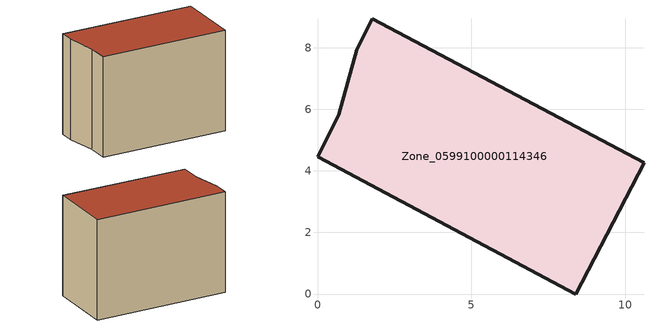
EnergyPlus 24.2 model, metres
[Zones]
Zone_0599100000114346
 floor ground (C_G): 1.27,7.94 1.78,8.93 10.6,4.27 8.39,0 0,4.46 0.69,5.83 z0
 wall outside (C_F): 8.39,0 10.6,4.27 1.78,8.93 1.27,7.94 0.69,5.83 0,4.46 8.39,0 z0:7.45
 roof outside (C_R): 1.78,8.93 1.27,7.94 0.69,5.83 0,4.46 8.39,0 10.6,4.27 z7.45
[BUILDING]
Pand.0599100000114346: North Axis=0; Terrain=City; Loads Convergence Tolerance Value=0.04; Temperature Convergence Tolerance Value=0.4; Solar Distribution=FullExterior; Maximum Number of Warmup Days=25; Minimum Number of Warmup Days=1
[Site:Location]
Rotterdam.The.Hague.AP_ZH_NLD Design_Conditions: Latitude=51.96; Longitude=4.45; Time Zone=1; Elevation=-4.5
[SITE:GROUNDTEMPERATURE:BUILDINGSURFACE]
18, 18, 18, 18, 18, 18, 18, 18, 18, 18, 18, 18
[MATERIAL] Thermal Absorptance=0.9; Solar Absorptance=0.7; Visible Absorptance=0.7
Name | Roughness | Thickness | Conductivity | Density | Specific Heat
G.TI.1946 | MediumSmooth | 0.15 | 1 | 540 | 1210
F.TI.1946 | Rough | 0.3 | 0.857143 | 1920 | 840
R.TI.1946 | MediumRough | 0.2 | 0.1 | 1500 | 1000
[CONSTRUCTION]
C_G: G.TI.1946
C_F: F.TI.1946
C_R: R.TI.1946
[ZONE]
Zone_0599100000114346: Type=1; Multiplier=1; Ceiling Height=Autocalculate; Volume=Autocalculate; Floor Area=autocalculate; Part of Total Floor Area=Yes
[ZONEINFILTRATION:DESIGNFLOWRATE]
Infil_Zone_0599100000114346: Zone or ZoneList or Space or SpaceList=Zone_0599100000114346; Schedule=AlwaysOn; Design Flow Rate Calculation Method=Flow/Area; Flow Rate per Floor Area=0.003; Constant Term Coefficient=1; Temperature Term Coefficient=0; Velocity Term Coefficient=0; Velocity Squared Term Coefficient=0
[HVACTEMPLATE:ZONE:IDEALLOADSAIRSYSTEM]
Zone_0599100000114346: Maximum Heating Supply Air Temperature=50; Minimum Cooling Supply Air Temperature=13; Maximum Heating Supply Air Humidity Ratio=0.0156; Minimum Cooling Supply Air Humidity Ratio=0.0077; Heating Limit=NoLimit; Cooling Limit=NoLimit; Dehumidification Control Type=ConstantSensibleHeatRatio; Cooling Sensible Heat Ratio=0.7; Dehumidification Setpoint=60; Humidification Control Type=None; Humidification Setpoint=30; Outdoor Air Method=None; Outdoor Air Flow Rate per Person=0.00944; Outdoor Air Flow Rate per Zone Floor Area=0; Outdoor Air Flow Rate per Zone=0; Demand Controlled Ventilation Type=None; Outdoor Air Economizer Type=NoEconomizer; Heat Recovery Type=None; Sensible Heat Recovery Effectiveness=0.7; Latent Heat Recovery Effectiveness=0.65
[ZONECONTROL:THERMOSTAT]
ThermostatControl_Zone_0599100000114346: Zone or ZoneList=Zone_0599100000114346; Control Type Schedule=DualSetpointControlType; Control 1=Thermostat_Zone_0599100000114346; Temperature Difference Between Cutout And Setpoint=0
[THERMOSTATSETPOINT:DUALSETPOINT]
Thermostat_Zone_0599100000114346: Heating Setpoint Temperature Schedule=HeatingSetpoint_Zone_0599100000114346; Cooling Setpoint Temperature Schedule=CoolingSetpoint_Zone_0599100000114346
[SCHEDULE:COMPACT]
HeatingSetpoint_Zone_0599100000114346: Through: 12/31, For: AllDays, Until: 24:00, 21
CoolingSetpoint_Zone_0599100000114346: Through: 12/31, For: AllDays, Until: 24:00, 24
DualSetpointControlType: Through: 12/31, For: AllDays, Until: 24:00, 4
AlwaysOn: Through: 12/31, For: AllDays, Until: 24:00, 1
